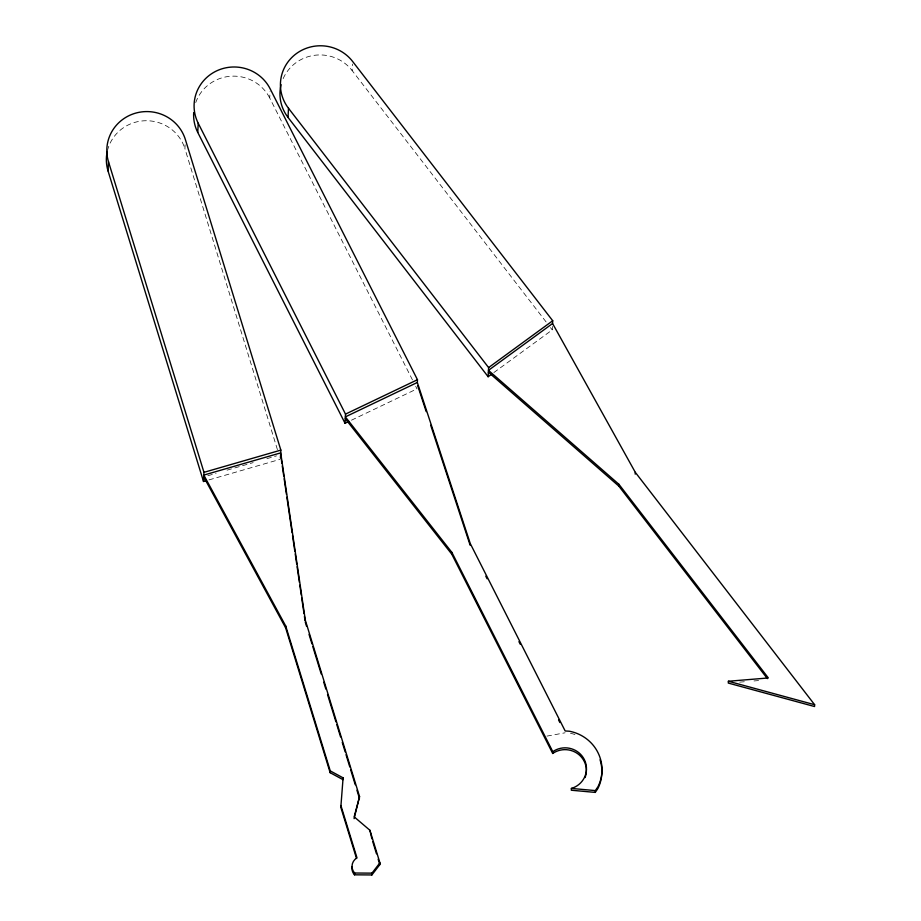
<?xml version="1.0" encoding="UTF-8"?>
<svg xmlns="http://www.w3.org/2000/svg" width="921" height="921" viewBox="0 0 921 921"><rect width="100%" height="100%" fill="white"/><g stroke="black" fill="none" stroke-linecap="round" stroke-linejoin="round"><path stroke-width="0.69" stroke-dasharray="4.61 3.45" d="M277.428 449.644L184.914 148.695L185.109 144.77M412.458 379.889L269.715 98.006L270.049 91.467M546.107 321.936L352.144 70.583L352.478 64.044M493.863 372.556L552.255 329.902L552.427 326.471M351.465 420.195L416.994 388.858L415.705 386.302M207.858 475.72L216.09 473.336M227.073 470.159L253.16 462.618M266.883 458.658L276.496 455.883M208.998 479.899L280.375 459.268M546.959 736.109L565.08 732.794M739.713 682.127L746.85 681.54M753.988 680.953L761.126 680.354M550.493 327.623L552.255 329.902M195.736 102.565A40.133 39.073 2.9 0 1 231.09 76.213A40.133 39.073 2.9 0 1 269.715 98.006M107.423 150.699A40.133 39.073 2.9 0 1 145.299 120.743A40.133 39.073 2.9 0 1 184.914 148.695M283.161 78.619A40.133 39.073 2.9 0 1 352.144 70.583M570.49 733.289A40.133 39.073 2.9 0 1 575.544 734.739"/><path stroke-width="1.38" d="M206.246 480.693L203.506 481.487L108.033 170.915L108.494 161.762A40.133 39.073 2.9 0 1 135.422 113.191A40.133 39.073 2.9 0 1 185.374 139.543L280.847 450.116L280.433 458.117M348.898 421.427L345.041 423.269L197.75 132.405L198.222 123.253A40.133 39.073 2.9 0 1 216.435 70.975A40.133 39.073 2.9 0 1 270.175 88.853L417.466 379.717L417.328 382.48L470.286 543.597L565.172 730.975L569.305 731.216A40.133 39.073 2.9 0 1 598.04 786.615L595.357 790.598L595.265 792.405L571.308 790.23L571.4 788.422A21.31 20.746 2.9 0 0 584.271 759.434A21.31 20.746 2.9 0 0 552.784 751.663L451.889 552.393L345.363 416.879L417.328 382.48M203.506 481.487L203.967 472.335L108.494 161.762M491.572 374.225L488.142 376.735L288.031 117.416L288.492 108.264A40.133 39.073 2.9 0 1 296.412 53.568A40.133 39.073 2.9 0 1 352.605 61.431L552.715 320.75L552.577 323.513L635.306 472.335L814.636 704.726L814.544 706.534L728.292 683.071L728.384 681.252L768.356 677.96L618.924 484.308L488.464 370.346L552.577 323.513M285.694 625.946L330.259 770.9L343.096 777.854L343.003 779.661L330.167 772.707L285.614 627.754L285.694 625.946L203.829 475.098L280.709 452.879L305.346 620.27L359.558 796.607L354.078 818.654M345.041 423.269L345.502 414.116L198.222 123.253M330.167 772.707L330.259 770.9M356.485 858.337L340.816 807.337L340.908 805.53L356.991 857.865A10.223 9.958 2.9 0 0 354.597 873.016L354.504 874.823L371.877 874.95L379.82 864.623L379.913 862.816L369.908 830.27L354.171 816.846L359.558 796.607M369.908 830.27L371.9 838.858M371.877 874.95L371.969 873.143L379.913 862.816M585.088 777.554A21.31 20.746 2.9 0 0 552.692 753.47L451.797 554.2L451.889 552.393M470.194 545.405L470.286 543.597M488.142 376.735L488.602 367.583L288.492 108.264M552.692 753.47L552.784 751.663M767.389 678.627L618.831 486.115L618.924 484.308M635.214 474.154L635.306 472.335M340.816 807.337L343.096 777.854M595.265 792.405L597.948 788.422A40.133 39.073 2.9 0 0 600.055 759.779M488.602 367.583L552.715 320.75M345.502 414.116L417.466 379.717M203.967 472.335L280.847 450.116M354.597 873.016L371.969 873.143M571.4 788.422L595.357 790.598M728.384 681.252L814.636 704.726M488.372 372.153L618.831 486.115M345.271 418.687L451.797 554.2M203.737 476.905L285.614 627.754M485.793 576.212L487.094 578.779M518.937 641.661L520.238 644.228M558.575 719.957L559.876 722.525M417.685 385.657L426.204 411.595M430.694 425.249L469.745 544.035M305.265 622.078L306.52 626.176M309.042 634.385L311.989 643.952M312.829 646.68L321.233 674.022M323.755 682.219L325.85 689.058M327.531 694.526L335.935 721.868M336.775 724.597L340.563 736.904M342.244 742.372L345.179 751.939M346.02 754.679L349.807 766.974M350.648 769.714L355.264 784.75M356.945 790.218L359.466 798.415M372.74 841.575L376.482 853.779M378.151 859.201L379.82 864.623M280.617 454.686L281.032 457.53M281.446 460.362L281.861 463.194M282.286 466.038L283.749 475.961M284.163 478.805L286.466 494.404M286.88 497.248L292.095 532.706M292.521 535.55L294.812 551.149M295.238 553.981L296.7 563.917M297.115 566.749L299.406 582.36M299.832 585.192L301.294 595.127M301.708 597.959L304.011 613.57M304.425 616.402L305.047 620.662M108.033 170.915A40.133 39.073 2.9 0 1 107.147 151.93M197.75 132.405A40.133 39.073 2.9 0 1 193.698 112.558M288.031 117.416A40.133 39.073 2.9 0 1 281.089 84.686M354.504 874.823A10.223 9.958 2.9 0 1 352.052 866.696"/></g></svg>
